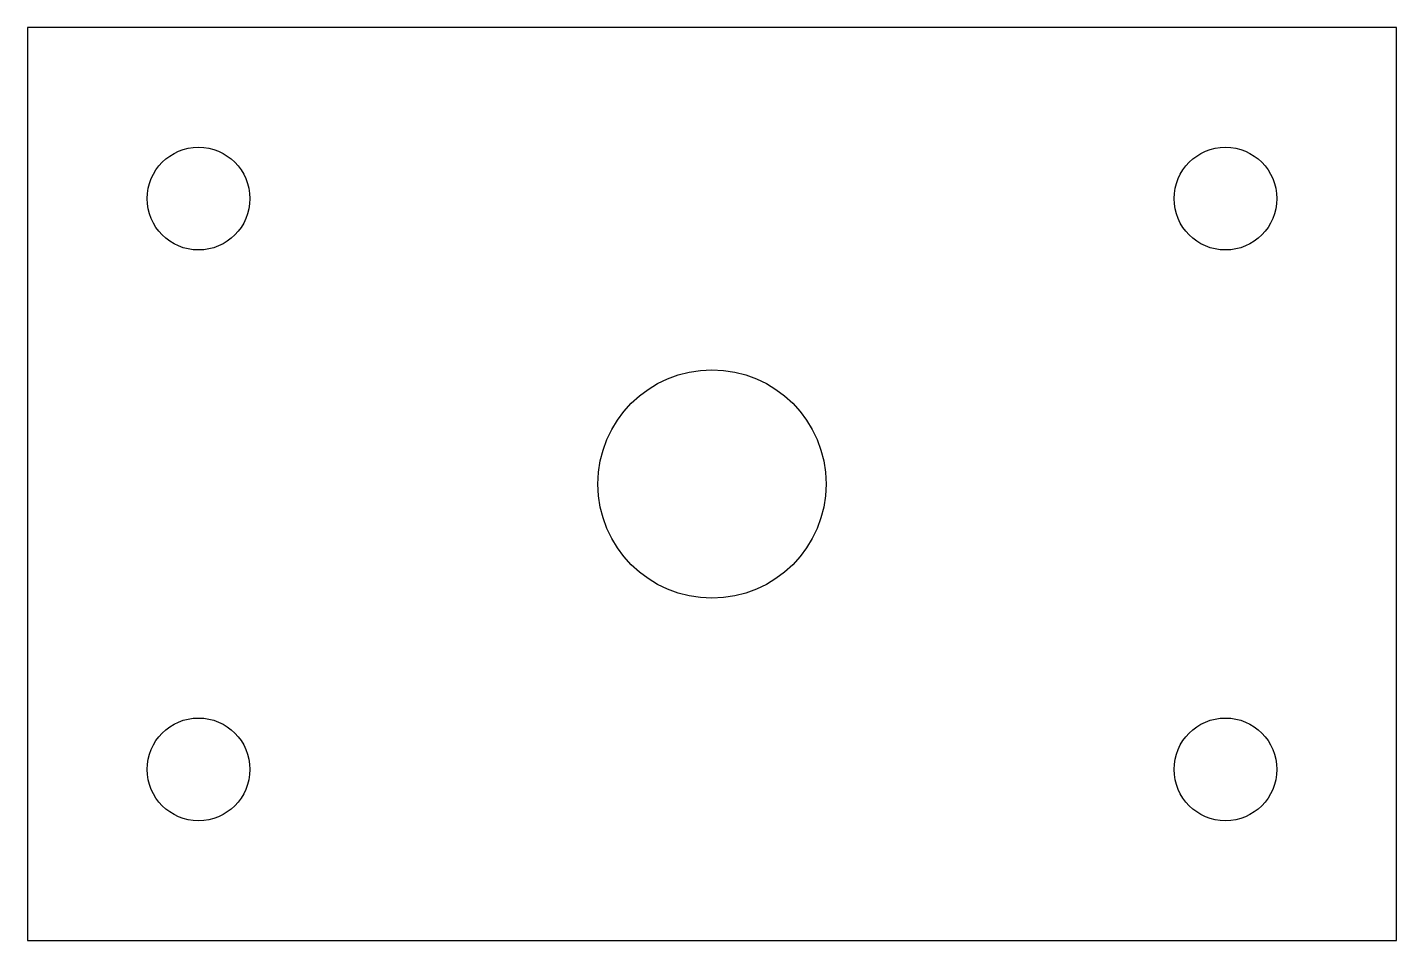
# Model space of a CAD drawing. Header units: millimetres. Extents: x 0 to 120, y 0 to 80.
import ezdxf

# ---------------------------------------------------------------- set-up
doc = ezdxf.new("R2010")
doc.units = ezdxf.units.MM

msp = doc.modelspace()

# ---------------------------------------------------------------- linework, layer by layer
at = {"layer": 'HOLES'}
for centre, radius in [((15, 65), 4.5), ((105, 65), 4.5), ((60, 40), 10), ((15, 15), 4.5), ((105, 15), 4.5)]:
    msp.add_circle(centre, radius, dxfattribs=at)
at = {"layer": 'OUTLINE'}
for p, q in [((120, 80), (0, 80)), ((0, 80), (0, 0)), ((120, 0), (120, 80)), ((0, 0), (120, 0))]:
    msp.add_line(p, q, dxfattribs=at)

doc.saveas('drawing.dxf')
